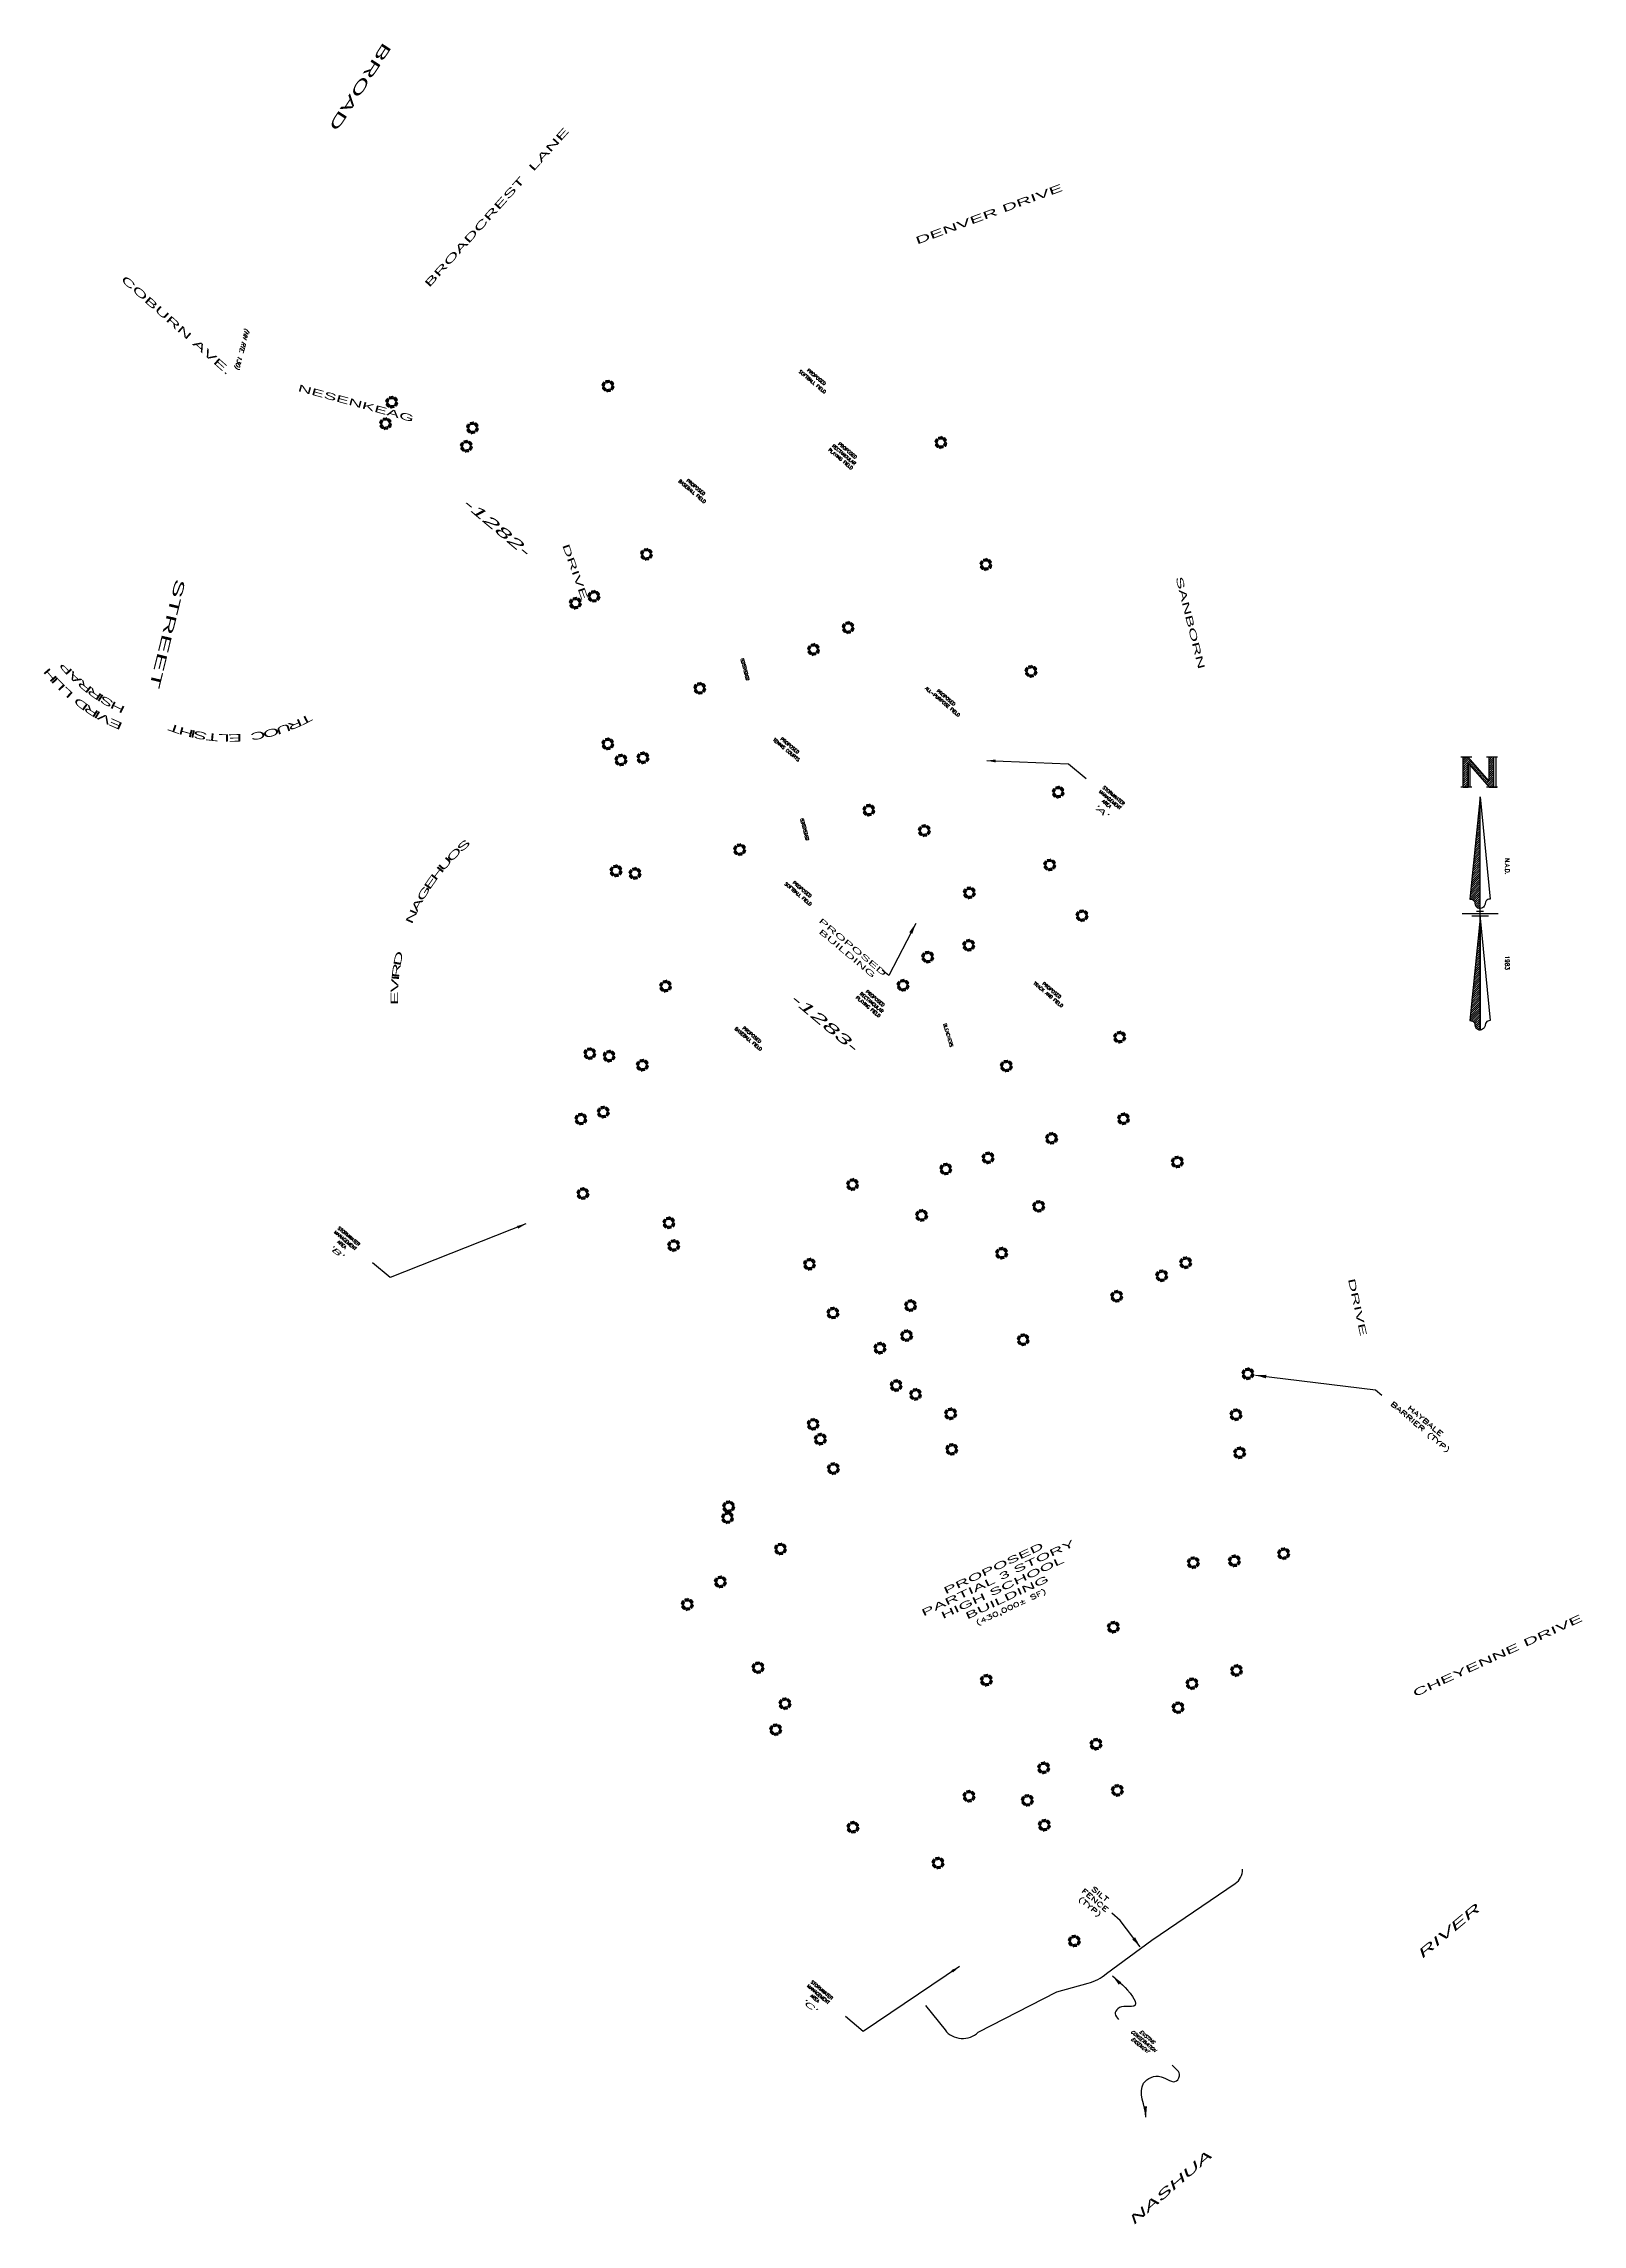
# Model space of a CAD drawing. Header units: feet. Extents: x 1024240 to 1026811, y 90306 to 93949.
import ezdxf
from ezdxf.enums import TextEntityAlignment as Align

# ---------------------------------------------------------------- set-up
doc = ezdxf.new("R2010")
doc.units = ezdxf.units.FT
doc.header["$MEASUREMENT"] = 0
for name, color, linetype in [('BALE', 6, 'Continuous'), ('BALE-T', 4, 'Continuous'), ('E6TIE-T', 3, 'Continuous'), ('E7SNT', 3, 'Continuous'), ('P1NAS', 4, 'Continuous'), ('P7BUT', 10, 'Continuous'), ('P7BUT-SF', 10, 'Continuous'), ('P7LIT', 3, 'Continuous'), ('P7MST', 10, 'Continuous'), ('P7SFT', 10, 'Continuous'), ('SILT', 4, 'Continuous')]:
    doc.layers.add(name, color=color, linetype=linetype)
doc.styles.add('100BS', font='swiss.ttf', dxfattribs={"width": 2, "oblique": 22, "height": 9})
doc.styles.add('100BT', font='swiss.ttf', dxfattribs={"width": 2, "height": 9})
doc.styles.add('120BT', font='swiss.ttf', dxfattribs={"width": 2, "height": 11.5})
doc.styles.add('140BT', font='swiss.ttf', dxfattribs={"width": 2, "height": 12.43})
doc.styles.add('175BS', font='swiss.ttf', dxfattribs={"width": 2, "oblique": 22, "height": 15})
doc.styles.add('200BS', font='swiss.ttf', dxfattribs={"width": 2, "oblique": 22, "height": 17})
doc.styles.add('200BT', font='swiss.ttf', dxfattribs={"width": 2, "height": 17})
doc.styles.add('60L', font='simplex.shx', dxfattribs={"height": 5.3})
doc.styles.add('60SL', font='simplex.shx', dxfattribs={"oblique": 22, "height": 5.3})
doc.styles.add('80', font='simplex.shx', dxfattribs={"width": 1.66, "height": 7.7})
doc.styles.add('80L', font='simplex.shx', dxfattribs={"height": 7})
doc.styles.add('80SL', font='simplex.shx', dxfattribs={"oblique": 22, "height": 7})
doc.dimstyles.get("Standard").update_dxf_attribs({"dimtxt": 0.18, "dimasz": 0.18, "dimexe": 0.18, "dimexo": 0.0625, "dimgap": 0.09, "dimtad": 0, "dimtih": 1, "dimtoh": 1, "dimdec": 4, "dimzin": 0, "dimdsep": 46, "dimtxsty": 'Standard', "dimcen": 0.09, "dimadec": 0, "dimazin": 0, "dimtfac": 1, "dimtdec": 4, "dimtofl": 0, "dimtmove": 0, "dimatfit": 3, "dimfxl": 1, "dimtolj": 1, "dimtzin": 0, "dimarcsym": 0})

# ---------------------------------------------------------------- blocks, each defined once
blk = doc.blocks.new('PAR-A')
at = {"layer": 'P1NAS'}
for p, q in [((-0.14, 2.61), (-0.32, 2.61)), ((-0.28, 2.11), (-0.28, 2.61)), ((-0.28, 2.61), (-0.18, 2.61)), ((-0.28, 2.522), (-0.193, 2.61)), ((-0.28, 2.557), (-0.228, 2.61)), ((-0.28, 2.593), (-0.263, 2.61)), ((-0.28, 2.487), (-0.18, 2.587)), ((-0.28, 2.451), (-0.164, 2.568)), ((0.15, 2.21), (-0.2, 2.61)), ((0.29, 2.61), (0.11, 2.61)), ((0.23, 2.61), (0.15, 2.61)), ((0.15, 2.21), (0.15, 2.61)), ((0.15, 2.563), (0.196, 2.61)), ((0.15, 2.599), (0.161, 2.61)), ((0.15, 2.528), (0.228, 2.606)), ((0.15, 2.492), (0.228, 2.571)), ((0.23, 2.11), (0.23, 2.61)), ((0.23, 2.608), (0.232, 2.61)), ((0.269, 2.11), (0.269, 2.61)), ((-0.28, 2.416), (-0.2, 2.496)), ((-0.28, 2.381), (-0.2, 2.461)), ((-0.28, 2.345), (-0.2, 2.425)), ((-0.28, 2.31), (-0.2, 2.39)), ((-0.28, 2.275), (-0.2, 2.355)), ((-0.28, 2.239), (-0.2, 2.319)), ((-0.28, 2.204), (-0.2, 2.284)), ((-0.28, 2.169), (-0.2, 2.249)), ((-0.28, 2.13), (-0.2, 2.21)), ((-0.2, 2.11), (-0.2, 2.51)), ((-0.2, 2.51), (0.15, 2.11)), ((-0.2, 2.51), (-0.2, 2.11)), ((-0.194, 2.503), (-0.147, 2.549)), ((-0.177, 2.484), (-0.131, 2.53)), ((-0.167, 2.11), (-0.167, 2.472)), ((-0.161, 2.465), (-0.114, 2.511)), ((-0.144, 2.446), (-0.098, 2.493)), ((-0.128, 2.427), (-0.081, 2.474)), ((-0.111, 2.408), (-0.065, 2.455)), ((-0.095, 2.39), (-0.048, 2.436)), ((-0.078, 2.371), (-0.032, 2.417)), ((-0.06, 2.35), (-0.014, 2.397)), ((-0.045, 2.333), (0.001, 2.379)), ((-0.029, 2.314), (0.018, 2.361)), ((-0.012, 2.295), (0.034, 2.342)), ((0.004, 2.276), (0.051, 2.323)), ((0.021, 2.258), (0.067, 2.304)), ((0.037, 2.239), (0.084, 2.285)), ((0.054, 2.22), (0.1, 2.266)), ((0.07, 2.201), (0.117, 2.248)), ((0.087, 2.182), (0.133, 2.229)), ((0.103, 2.163), (0.23, 2.29)), ((0.12, 2.145), (0.23, 2.254)), ((0.136, 2.126), (0.23, 2.219)), ((0.15, 2.457), (0.23, 2.537)), ((0.15, 2.422), (0.23, 2.502)), ((0.15, 2.386), (0.23, 2.466)), ((0.15, 2.351), (0.23, 2.431)), ((0.15, 2.316), (0.23, 2.396)), ((0.15, 2.28), (0.23, 2.36)), ((0.15, 2.245), (0.23, 2.325)), ((-0.14, 2.11), (-0.32, 2.11)), ((-0.28, 2.11), (-0.2, 2.11)), ((-0.268, 2.11), (-0.2, 2.178)), ((-0.233, 2.11), (-0.2, 2.142)), ((0, 1.95), (-0.17, 0.24)), ((-0.011, 1.837), (0, 1.848)), ((-0.007, 1.876), (0, 1.883)), ((-0.003, 1.915), (0, 1.919)), ((0, -1.95), (0, 1.95)), ((0, 1.95), (0.17, 0.24)), ((0.29, 2.11), (0.11, 2.11)), ((0.15, 2.11), (0.23, 2.11)), ((0.156, 2.11), (0.23, 2.184)), ((0.191, 2.11), (0.23, 2.148)), ((0.227, 2.11), (0.23, 2.113)), ((0.23, 2.11), (0.28, 2.11)), ((-0.054, 1.405), (0, 1.459)), ((-0.05, 1.444), (0, 1.494)), ((-0.046, 1.483), (0, 1.53)), ((-0.042, 1.523), (0, 1.565)), ((-0.039, 1.562), (0, 1.6)), ((-0.035, 1.601), (0, 1.636)), ((-0.031, 1.64), (0, 1.671)), ((-0.027, 1.68), (0, 1.706)), ((-0.023, 1.719), (0, 1.742)), ((-0.019, 1.758), (0, 1.777)), ((-0.015, 1.797), (0, 1.813)), ((-0.093, 1.012), (0, 1.105)), ((-0.089, 1.051), (0, 1.141)), ((-0.085, 1.091), (0, 1.176)), ((-0.082, 1.13), (0, 1.212)), ((-0.078, 1.169), (0, 1.247)), ((-0.074, 1.209), (0, 1.282)), ((-0.07, 1.248), (0, 1.318)), ((-0.066, 1.287), (0, 1.353)), ((-0.062, 1.326), (0, 1.388)), ((-0.058, 1.366), (0, 1.424)), ((-0.132, 0.62), (0, 0.752)), ((-0.128, 0.659), (0, 0.787)), ((-0.124, 0.698), (0, 0.823)), ((-0.121, 0.737), (0, 0.858)), ((-0.117, 0.777), (0, 0.893)), ((-0.113, 0.816), (0, 0.929)), ((-0.109, 0.855), (0, 0.964)), ((-0.105, 0.894), (0, 0.999)), ((-0.101, 0.934), (0, 1.035)), ((-0.097, 0.973), (0, 1.07)), ((-0.167, 0.266), (0, 0.434)), ((-0.163, 0.306), (0, 0.469)), ((-0.16, 0.345), (0, 0.504)), ((-0.159, 0.239), (0, 0.398)), ((-0.156, 0.384), (0, 0.54)), ((-0.152, 0.423), (0, 0.575)), ((-0.148, 0.463), (0, 0.61)), ((-0.144, 0.502), (0, 0.646)), ((-0.14, 0.541), (0, 0.681)), ((-0.136, 0.58), (0, 0.717)), ((-0.3, 0), (0.3, 0)), ((-0.131, 0.232), (0, 0.363)), ((-0.109, 0.219), (0, 0.328)), ((-0.093, 0.2), (0, 0.292)), ((-0.085, 0.172), (0, 0.257)), ((-0.081, 0.14), (0, 0.222)), ((-0.068, 0.118), (0, 0.186)), ((-0.06, 0.04), (0.06, 0.04)), ((-0.05, 0.101), (0, 0.151)), ((-0.027, 0.088), (0, 0.116)), ((0, 0.08), (0, 0.08)), ((0, -0.08), (-0.17, -1.79)), ((-0.14, -0.04), (0.14, -0.04)), ((-0.029, -0.373), (0, -0.344)), ((-0.025, -0.334), (0, -0.309)), ((-0.021, -0.295), (0, -0.273)), ((-0.017, -0.255), (0, -0.238)), ((-0.014, -0.216), (0, -0.203)), ((-0.01, -0.177), (0, -0.167)), ((-0.006, -0.138), (0, -0.132)), ((-0.002, -0.098), (0, -0.097)), ((0, -0.04), (0, -1.95)), ((0, -0.08), (0.17, -1.79)), ((-0.068, -0.766), (0, -0.698)), ((-0.064, -0.727), (0, -0.662)), ((-0.06, -0.687), (0, -0.627)), ((-0.056, -0.648), (0, -0.592)), ((-0.053, -0.609), (0, -0.556)), ((-0.049, -0.57), (0, -0.521)), ((-0.045, -0.53), (0, -0.486)), ((-0.041, -0.491), (0, -0.45)), ((-0.037, -0.452), (0, -0.415)), ((-0.033, -0.413), (0, -0.379)), ((-0.111, -1.198), (0, -1.087)), ((-0.107, -1.158), (0, -1.051)), ((-0.103, -1.119), (0, -1.016)), ((-0.099, -1.08), (0, -0.981)), ((-0.096, -1.041), (0, -0.945)), ((-0.092, -1.001), (0, -0.91)), ((-0.088, -0.962), (0, -0.874)), ((-0.084, -0.923), (0, -0.839)), ((-0.08, -0.884), (0, -0.804)), ((-0.076, -0.844), (0, -0.768)), ((-0.072, -0.805), (0, -0.733)), ((-0.15, -1.59), (0, -1.44)), ((-0.146, -1.551), (0, -1.405)), ((-0.142, -1.512), (0, -1.369)), ((-0.138, -1.472), (0, -1.334)), ((-0.135, -1.433), (0, -1.299)), ((-0.131, -1.394), (0, -1.263)), ((-0.127, -1.355), (0, -1.228)), ((-0.123, -1.315), (0, -1.193)), ((-0.119, -1.276), (0, -1.157)), ((-0.115, -1.237), (0, -1.122)), ((-0.17, -1.787), (0, -1.617)), ((-0.166, -1.747), (0, -1.582)), ((-0.162, -1.708), (0, -1.546)), ((-0.158, -1.669), (0, -1.511)), ((-0.154, -1.63), (0, -1.475)), ((-0.142, -1.794), (0, -1.652)), ((-0.117, -1.805), (0, -1.688)), ((-0.099, -1.822), (0, -1.723)), ((-0.087, -1.845), (0, -1.758)), ((-0.084, -1.878), (0, -1.794)), ((-0.074, -1.904), (0, -1.829)), ((-0.058, -1.923), (0, -1.864)), ((-0.037, -1.937), (0, -1.9)), ((-0.012, -1.947), (0, -1.935))]:
    blk.add_line(p, q, dxfattribs=at)
for points in [[(-0.17, 0.24, -0.093518), (-0.128, 0.231, -0.116423), (-0.1, 0.21, -0.187274), (-0.085, 0.166, 0.176917), (-0.07, 0.12, 0.09767), (-0.041, 0.095, 0.083681), (0, 0.08)], [(0.17, 0.24, 0.093518), (0.128, 0.231, 0.116423), (0.1, 0.21, 0.187274), (0.085, 0.166, -0.176917), (0.07, 0.12, -0.09767), (0.041, 0.095, -0.083681), (0, 0.08)], [(-0.17, -1.79, -0.093518), (-0.128, -1.799, -0.116423), (-0.1, -1.82, -0.187274), (-0.085, -1.864, 0.176917), (-0.07, -1.91, 0.09767), (-0.041, -1.935, 0.083681), (0, -1.95)], [(0.17, -1.79, 0.093518), (0.128, -1.799, 0.116423), (0.1, -1.82, 0.187274), (0.085, -1.864, -0.176917), (0.07, -1.91, -0.09767), (0.041, -1.935, -0.083681), (0, -1.95)]]:
    blk.add_lwpolyline(points, format="xyb", dxfattribs=at)
blk = doc.blocks.new('BALE-CB')
for p, q in [((-0.116, 0.025), (-0.124, 0.013)), ((-0.114, -0.043), (-0.124, 0.013)), ((-0.116, 0.025), (-0.09, 0.029)), ((-0.08, -0.016), (-0.116, 0.009)), ((-0.099, 0.004), (-0.087, 0.022)), ((-0.095, 0.077), (-0.096, 0.063)), ((-0.096, 0.063), (-0.079, 0.043)), ((-0.095, 0.077), (-0.051, 0.114)), ((-0.091, 0.07), (-0.064, 0.062)), ((-0.079, 0.021), (-0.09, 0.029)), ((-0.079, 0.043), (-0.065, 0.042)), ((-0.069, -0.035), (-0.079, 0.021)), ((-0.075, 0.074), (-0.074, 0.085)), ((-0.065, 0.042), (-0.021, 0.079)), ((-0.054, 0.062), (-0.05, 0.105)), ((-0.037, 0.113), (-0.051, 0.114)), ((-0.046, 0.088), (-0.024, 0.086)), ((-0.037, 0.113), (-0.02, 0.093)), ((-0.021, 0.079), (-0.02, 0.093)), ((0.007, 0.115), (-0.002, 0.09)), ((-0.002, 0.09), (0.004, 0.077)), ((0.004, 0.077), (0.058, 0.058)), ((0.02, 0.121), (0.007, 0.115)), ((0.015, 0.114), (0.022, 0.087)), ((0.02, 0.121), (0.073, 0.101)), ((0.026, 0.078), (0.066, 0.096)), ((0.027, 0.102), (0.037, 0.106)), ((0.053, 0.084), (0.063, 0.064)), ((0.058, 0.058), (0.07, 0.064)), ((0.077, 0.047), (0.069, 0.035)), ((0.069, 0.035), (0.079, -0.021)), ((0.079, 0.088), (0.07, 0.064)), ((0.079, 0.088), (0.073, 0.101)), ((0.103, 0.051), (0.077, 0.047)), ((0.08, 0.016), (0.116, -0.009)), ((0.107, 0.044), (0.086, 0.024)), ((0.101, 0.028), (0.111, 0.021)), ((0.114, 0.043), (0.103, 0.051)), ((0.114, 0.043), (0.124, -0.013)), ((-0.114, -0.043), (-0.103, -0.051)), ((-0.101, -0.028), (-0.111, -0.021)), ((-0.107, -0.044), (-0.086, -0.024)), ((-0.103, -0.051), (-0.077, -0.047)), ((-0.079, -0.088), (-0.07, -0.064)), ((-0.079, -0.088), (-0.073, -0.101)), ((-0.077, -0.047), (-0.069, -0.035)), ((-0.02, -0.121), (-0.073, -0.101)), ((-0.058, -0.058), (-0.07, -0.064)), ((-0.026, -0.078), (-0.066, -0.096)), ((-0.053, -0.084), (-0.063, -0.064)), ((-0.004, -0.077), (-0.058, -0.058)), ((-0.027, -0.102), (-0.037, -0.106)), ((-0.015, -0.114), (-0.022, -0.087)), ((-0.02, -0.121), (-0.007, -0.115)), ((-0.007, -0.115), (0.002, -0.09)), ((0.002, -0.09), (-0.004, -0.077)), ((0.021, -0.079), (0.02, -0.093)), ((0.037, -0.113), (0.02, -0.093)), ((0.065, -0.042), (0.021, -0.079)), ((0.046, -0.088), (0.024, -0.086)), ((0.037, -0.113), (0.051, -0.114)), ((0.054, -0.062), (0.05, -0.105)), ((0.095, -0.077), (0.051, -0.114)), ((0.091, -0.07), (0.064, -0.062)), ((0.079, -0.043), (0.065, -0.042)), ((0.075, -0.074), (0.074, -0.085)), ((0.079, -0.021), (0.09, -0.029)), ((0.096, -0.063), (0.079, -0.043)), ((0.099, -0.004), (0.087, -0.022)), ((0.116, -0.025), (0.09, -0.029)), ((0.095, -0.077), (0.096, -0.063)), ((0.116, -0.025), (0.124, -0.013))]:
    blk.add_line(p, q)
blk = doc.blocks.new('BALE')
at = {"color": 0, "linetype": 'ByBlock', "lineweight": 0}
for points in [[(-0.014, 0.004), (-0.014, 0.025), (-0.004, 0.035), (0.057, 0.035), (0.067, 0.025), (0.067, -0.006), (0.057, -0.016), (-0.004, -0.016), (-0.014, -0.006), (-0.014, 0.004), (-0.014, 0.004)], [(-0.004, 0.025), (0.017, 0.004)], [(0.017, 0.014), (0.027, 0.025)], [(0.027, -0.006), (0.057, 0.025)], [(0.047, 0.004), (0.057, -0.006)]]:
    blk.add_lwpolyline(points, dxfattribs=at)

msp = doc.modelspace()

# ---------------------------------------------------------------- linework, layer by layer
at = {"layer": 'SILT', "flags": 128}
msp.add_lwpolyline([(1025713.4, 90671.9), (1025746.1, 90630.9, 0.440806), (1025801.7, 90627.1), (1025933, 90694.7), (1025985.2, 90709, 0.111507), (1026015.9, 90725.3), (1026091.7, 90780.8), (1026231, 90875.4, 0.260789), (1026243, 90899.4, 1.854394)], format="xyb", dxfattribs=at)

# ---------------------------------------------------------------- block references
at = {"xscale": 100, "yscale": 100, "zscale": 100}
msp.add_blockref('PAR-A', (1026640.2, 92496.2), dxfattribs=at)
at = {"layer": 'BALE'}
for name, p, xscale, yscale, zscale, rotation in [('BALE-CB', (1025183, 93377.3), 80, 80, 80, 270), ('BALE-CB', (1024821.5, 93350.3), 80, 80, 80, 270), ('BALE-CB', (1024811.1, 93314.5), 80, 80, 80, 270), ('BALE-CB', (1024956.4, 93307.4), 80, 80, 80, 270), ('BALE-CB', (1024946.2, 93276.7), 80, 80, 80, 270), ('BALE-CB', (1025739.1, 93282.9), 80, 80, 80, 270), ('BALE-CB', (1025247.2, 93096.2), 80, 80, 80, 270), ('BALE-CB', (1025814.3, 93079.1), 80, 80, 80, 270), ('BALE-CB', (1025128.5, 93014.6), 80, 80, 80, 270), ('BALE-CB', (1025159.3, 93025.9), 80, 80, 80, 270), ('BALE-CB', (1025584.2, 92973.8), 80, 80, 80, 270), ('BALE-CB', (1025526.3, 92937.1), 80, 80, 80, 270), ('BALE', (1025406.5, 92919.9), 101.6004369872686, 101.6004369872686, 101.6004369872686, 284.8264060785864), ('BALE', (1025409.3, 92910.9), 101.6004369872686, 101.6004369872686, 101.6004369872686, 284.8264060785864), ('BALE', (1025411.4, 92901.5), 101.6004369872686, 101.6004369872686, 101.6004369872686, 284.8264060785864), ('BALE-CB', (1025889.8, 92900.5), 80, 80, 80, 270), ('BALE-CB', (1025336.3, 92872.2), 80, 80, 80, 270), ('BALE', (1025413.7, 92892.4), 101.6004369872686, 101.6004369872686, 101.6004369872686, 284.8264060785864), ('BALE-CB', (1025182.6, 92779.4), 80, 80, 80, 270), ('BALE-CB', (1025204.6, 92752.5), 80, 80, 80, 270), ('BALE-CB', (1025241.3, 92756.2), 80, 80, 80, 270), ('BALE-CB', (1025935.2, 92698.8), 80, 80, 80, 270), ('BALE', (1025506.2, 92652.7), 101.6004369872686, 101.6004369872686, 101.6004369872686, 284.8264060785864), ('BALE', (1025509, 92643.7), 101.6004369872686, 101.6004369872686, 101.6004369872686, 284.8264060785864), ('BALE-CB', (1025618.8, 92668.8), 80, 80, 80, 270), ('BALE-CB', (1025402.9, 92602.7), 80, 80, 80, 270), ('BALE', (1025511.1, 92634.3), 101.6004369872686, 101.6004369872686, 101.6004369872686, 284.8264060785864), ('BALE', (1025513.4, 92625.2), 101.6004369872686, 101.6004369872686, 101.6004369872686, 284.8264060785864), ('BALE-CB', (1025711.5, 92634.6), 80, 80, 80, 270), ('BALE-CB', (1025196.2, 92567.3), 80, 80, 80, 270), ('BALE-CB', (1025921, 92577.2), 80, 80, 80, 270), ('BALE-CB', (1025227.9, 92562.9), 80, 80, 80, 270), ('BALE-CB', (1025786.9, 92530.7), 80, 80, 80, 270), ('BALE-CB', (1025975.1, 92492.5), 80, 80, 80, 270), ('BALE-CB', (1025717.2, 92423.3), 80, 80, 80, 270), ('BALE-CB', (1025785.8, 92443.1), 80, 80, 80, 270), ('BALE-CB', (1025279, 92374.7), 80, 80, 80, 270), ('BALE-CB', (1025676, 92376.2), 80, 80, 80, 270), ('BALE-CB', (1026037.9, 92289.5), 80, 80, 80, 270), ('BALE-CB', (1025152.5, 92262), 80, 80, 80, 270), ('BALE-CB', (1025184.8, 92257.8), 80, 80, 80, 270), ('BALE-CB', (1025240.4, 92242.7), 80, 80, 80, 270), ('BALE-CB', (1025848.7, 92241.3), 80, 80, 80, 270), ('BALE-CB', (1025175, 92164.3), 80, 80, 80, 270), ('BALE-CB', (1025137.5, 92152.7), 80, 80, 80, 270), ('BALE-CB', (1026044.4, 92153.1), 80, 80, 80, 270), ('BALE-CB', (1025924.1, 92120.5), 80, 80, 80, 270), ('BALE-CB', (1025747.4, 92069.2), 80, 80, 80, 270), ('BALE-CB', (1025818, 92087.9), 80, 80, 80, 270), ('BALE-CB', (1026134.3, 92081), 80, 80, 80, 270), ('BALE-CB', (1025140.9, 92028.2), 80, 80, 80, 270), ('BALE-CB', (1025591.5, 92043.3), 80, 80, 80, 270), ('BALE-CB', (1025706.9, 91991.7), 80, 80, 80, 270), ('BALE-CB', (1025902.7, 92006.9), 80, 80, 80, 270), ('BALE-CB', (1025284.6, 91979.3), 80, 80, 80, 270), ('BALE-CB', (1025292.7, 91941.4), 80, 80, 80, 270), ('BALE-CB', (1025519.6, 91910.2), 80, 80, 80, 270), ('BALE-CB', (1025840.7, 91928.6), 80, 80, 80, 270), ('BALE-CB', (1026148.2, 91912.6), 80, 80, 80, 270), ('BALE-CB', (1026108.3, 91890.9), 80, 80, 80, 270), ('BALE-CB', (1025688.4, 91841.1), 80, 80, 80, 270), ('BALE-CB', (1026033.1, 91856.7), 80, 80, 80, 270), ('BALE-CB', (1025558.8, 91828.6), 80, 80, 80, 270), ('BALE-CB', (1025637.4, 91770), 80, 80, 80, 270), ('BALE-CB', (1025681.8, 91790.8), 80, 80, 80, 270), ('BALE-CB', (1025876.7, 91784), 80, 80, 80, 270), ('BALE-CB', (1026252.2, 91727.1), 80, 80, 80, 270), ('BALE-CB', (1025664.4, 91707.5), 80, 80, 80, 270), ('BALE-CB', (1025696.8, 91692.7), 80, 80, 80, 270), ('BALE-CB', (1025755.5, 91660.3), 80, 80, 80, 270), ('BALE-CB', (1026232.2, 91658.7), 80, 80, 80, 270), ('BALE-CB', (1025525.7, 91642.8), 80, 80, 80, 270), ('BALE-CB', (1025537.7, 91617.9), 80, 80, 80, 270), ('BALE-CB', (1025757.4, 91600.9), 80, 80, 80, 270), ('BALE-CB', (1026238.3, 91595.1), 80, 80, 80, 270), ('BALE-CB', (1025559.6, 91568.8), 80, 80, 80, 270), ('BALE-CB', (1025382.6, 91486.7), 80, 80, 80, 270), ('BALE-CB', (1025384.4, 91505.2), 80, 80, 80, 270), ('BALE-CB', (1025471.1, 91434.5), 80, 80, 80, 270), ('BALE-CB', (1026161, 91411.7), 80, 80, 80, 270), ('BALE-CB', (1026229.6, 91414.6), 80, 80, 80, 270), ('BALE-CB', (1026312, 91426.6), 80, 80, 80, 270), ('BALE-CB', (1025370.8, 91379.5), 80, 80, 80, 270), ('BALE-CB', (1025315.5, 91341.8), 80, 80, 80, 270), ('BALE-CB', (1026027.5, 91303.8), 80, 80, 80, 270), ('BALE-CB', (1025433.7, 91236.2), 80, 80, 80, 270), ('BALE-CB', (1025815.2, 91215.3), 80, 80, 80, 270), ('BALE-CB', (1026233.2, 91231.5), 80, 80, 80, 270), ('BALE-CB', (1026158.9, 91209.5), 80, 80, 80, 270), ('BALE-CB', (1025478.6, 91176.1), 80, 80, 80, 270), ('BALE-CB', (1026135.6, 91169.3), 80, 80, 80, 270), ('BALE-CB', (1025463.2, 91132.6), 80, 80, 80, 270), ('BALE-CB', (1025998.5, 91108.4), 80, 80, 80, 270), ('BALE-CB', (1025910.9, 91068.8), 80, 80, 80, 270), ('BALE-CB', (1025786.2, 91021.4), 80, 80, 80, 270), ('BALE-CB', (1025883.8, 91014.5), 80, 80, 80, 270), ('BALE-CB', (1026034.1, 91031.1), 80, 80, 80, 270), ('BALE-CB', (1025592.2, 90969.6), 80, 80, 80, 270), ('BALE-CB', (1025912.2, 90973.1), 80, 80, 80, 270), ('BALE-CB', (1025734.4, 90909.8), 80, 80, 80, 270), ('BALE-CB', (1025962.1, 90779.6), 80, 80, 80, 270)]:
    msp.add_blockref(name, p, dxfattribs=dict(at, xscale=xscale, yscale=yscale, zscale=zscale, rotation=rotation))

# ---------------------------------------------------------------- texts
at = {"layer": 'BALE-T', "style": '80', "width": 1.66}
for s, p in [('BARRIER (TYP)', (1026537.8, 91635.4)), ('HAYBALE', (1026546.3, 91645.5)), ('FENCE', (1025994.2, 90844.8)), ('SILT', (1026002.7, 90854.9)), ('(TYP)', (1025985.7, 90833.8))]:
    msp.add_text(s, height=7.7, rotation=320, dxfattribs=at).set_placement(p, align=Align.CENTER)
at = {"layer": 'E6TIE-T', "style": '60SL', "oblique": 22}
for s, p in [('EASEMENT', (1026070.3, 90603.5)), ('CONSERVATION', (1026076.1, 90610.4)), ('EXISTING', (1026082, 90617.4))]:
    msp.add_text(s, height=5.3, rotation=320, dxfattribs=at).set_placement(p, align=Align.CENTER)
at = {"layer": 'E7SNT', "width": 2}
for s, height, rotation, style, p in [('BROAD', 17, 236.9206, '200BT', (1024807.8, 93952.6)), ('BROADCREST  LANE', 12.43, 48.0855, '140BT', (1024884.2, 93541.1)), ('DENVER DRIVE', 12.43, 20.248, '140BT', (1025699.5, 93613.6)), ('COBURN AVE.', 12.43, 318.329, '140BT', (1024368, 93553.7)), ('NESENKEAG', 11.5, 344.8462, '120BT', (1024663.8, 93369.1)), ('DRIVE', 11.5, 289.5747, '120BT', (1025106.3, 93111.2)), ('STREET', 17, 256.2931, '200BT', (1024460.6, 93056.3)), ('SANBORN', 11.5, 283.9659, '120BT', (1026131.3, 93057.5)), ('DRIVE', 11.5, 282.2486, '120BT', (1026419.4, 91885.2)), ('CHEYENNE DRIVE', 12.43, 24.418, '140BT', (1026531.4, 91186.9))]:
    msp.add_text(s, height=height, rotation=rotation, dxfattribs=dict(at, style=style)).set_placement(p)
at = {"layer": 'E7SNT', "color": 4, "style": '80SL', "oblique": 22}
msp.add_text('(NH RTE. 130)', height=7, rotation=255.4938, dxfattribs=at).set_placement((1024577, 93473.9))
at = {"layer": 'E7SNT', "style": '200BT', "width": 2}
for s, rotation, p in [('H', 130.024, (1024255.5, 92898.4)), ('P', 131.8196, (1024281.6, 92909.5)), ('A', 136.3344, (1024296.4, 92894.3)), ('I', 132.3179, (1024263.2, 92889.5)), ('L', 134.3816, (1024270.5, 92881.8)), ('L', 137.8276, (1024283.3, 92869.5)), ('R', 140.8491, (1024312.3, 92880.2)), ('R', 145.1126, (1024328.3, 92868.1)), ('D', 143.5477, (1024306, 92850.9)), ('R', 147.4543, (1024322.5, 92839.5)), ('I', 149.7482, (1024332.6, 92833.4)), ('I', 147.6162, (1024338.1, 92861.6)), ('S', 150.1197, (1024348.2, 92855.5)), ('H', 154.3832, (1024366, 92846.2)), ('V', 152.2723, (1024343.9, 92827.1)), ('E', 156.294, (1024362.5, 92818.2)), ('T', 160.513, (1024460.3, 92810.9)), ('H', 164.7585, (1024479.5, 92804.9)), ('I', 167.2516, (1024490.9, 92802.1)), ('S', 169.7446, (1024502.5, 92799.7)), ('T', 173.9902, (1024522.3, 92796.9)), ('L', 177.9855, (1024541.2, 92795.6)), ('E', 181.8557, (1024559.5, 92795.6)), ('C', 189.8035, (1024596.8, 92799.4)), ('O', 194.4244, (1024618.2, 92804)), ('U', 198.9201, (1024638.5, 92810.1)), ('R', 203.1657, (1024657.2, 92817.3)), ('T', 207.4113, (1024675.4, 92825.8)), ('S', 41.143, (1024945.5, 92604.9)), ('H', 51.9601, (1024902.5, 92559.5)), ('U', 48.4907, (1024915.3, 92574.9)), ('O', 44.8169, (1024929.9, 92590.4)), ('G', 58.7965, (1024880, 92527)), ('E', 55.3272, (1024890.9, 92543.8)), ('N', 66.2464, (1024860.2, 92488.8)), ('A', 62.5726, (1024869.3, 92507.9)), ('D', 78.7911, (1024838.4, 92419.7)), ('I', 84.2976, (1024833.7, 92388.2)), ('R', 82.2604, (1024835.1, 92399.9)), ('V', 86.5393, (1024832.7, 92375.3)), ('E', 90.1109, (1024832.1, 92354.6))]:
    msp.add_text(s, height=12.4, rotation=rotation, dxfattribs=at).set_placement(p, align=Align.CENTER)
at = {"layer": 'E7SNT', "style": '175BS', "oblique": 22, "width": 2}
for s, rotation, p in [('RIVER', 39.8605, (1026542.5, 90748.7)), ('NASHUA', 40.9906, (1026060.8, 90303.9))]:
    msp.add_text(s, height=15, rotation=rotation, dxfattribs=at).set_placement(p)
at = {"layer": 'P1NAS', "style": '80L'}
for s, p in [('N.A.D.', (1026682.1, 92588.6)), ('1983', (1026682.1, 92425.7))]:
    msp.add_text(s, height=7, rotation=270, dxfattribs=at).set_placement(p)
at = {"layer": 'P7BUT', "width": 2}
for s, height, rotation, style, p in [('PROPOSED', 9, 320, '100BT', (1025588.8, 92436.6)), ('BUILDING', 9, 320, '100BT', (1025579.8, 92425.9)), ('PARTIAL 3 STORY', 11.5, 25, '120BT', (1025837, 91380.9)), ('HIGH SCHOOL', 11.5, 25, '120BT', (1025844.5, 91364.8)), ('PROPOSED', 11.5, 25, '120BT', (1025829.5, 91397.1)), ('BUILDING', 11.5, 25, '120BT', (1025852.1, 91348.6))]:
    msp.add_text(s, height=height, rotation=rotation, dxfattribs=dict(at, style=style)).set_placement(p, align=Align.CENTER)
at = {"layer": 'P7BUT-SF', "style": '80', "width": 1.66}
msp.add_text('(430,000%%P SF)', height=7.7, rotation=25, dxfattribs=at).set_placement((1025858.1, 91334), align=Align.CENTER)
at = {"layer": 'P7LIT', "style": '200BS', "oblique": 22, "width": 2}
for s, p in [('-1282-', (1024990.8, 93136)), ('-1283-', (1025538.5, 92308.2))]:
    msp.add_text(s, height=17, rotation=320, dxfattribs=at).set_placement(p, align=Align.CENTER)
at = {"layer": 'P7MST', "color": 3, "style": '60L'}
for s, p in [('MANAGEMENT', (1026020.4, 92684.1)), ('AREA', (1026014.5, 92677.2)), ('STORMWATER', (1026026.2, 92691.1)), ('MANAGEMENT', (1024742.4, 91947.9)), ('STORMWATER', (1024748.2, 91954.9)), ('AREA', (1024736.5, 91941)), ('MANAGEMENT', (1025532.7, 90688.5)), ('AREA', (1025526.9, 90681.6)), ('STORMWATER', (1025538.6, 90695.5))]:
    msp.add_text(s, height=5.3, rotation=320, dxfattribs=at).set_placement(p, align=Align.CENTER)
at = {"layer": 'P7MST', "color": 3, "style": '100BS', "oblique": 22, "width": 2}
for s, p in [("'A'", (1026003.9, 92664.5)), ("'B'", (1024725.9, 91928.3)), ("'C'", (1025516.3, 90668.9))]:
    msp.add_text(s, height=9, rotation=320, dxfattribs=at).set_placement(p, align=Align.CENTER)
at = {"layer": 'P7SFT', "style": '60L'}
for s, rotation, p in [('SOFTBALL FIELD', 320, (1025522.9, 93382.4)), ('PROPOSED', 320, (1025529.5, 93390.3)), ('PLAYING FIELD', 320, (1025569.9, 93253.5)), ('RECTANGULAR', 320, (1025575.7, 93260.5)), ('PROPOSED', 320, (1025581.5, 93267.4)), ('BASEBALL FIELD', 320, (1025322, 93199.2)), ('PROPOSED', 320, (1025327.9, 93206.2)), ('ALL-PURPOSE FIELD', 320, (1025740.3, 92848)), ('PROPOSED', 320, (1025746.1, 92854.9)), ('TENNIS COURTS', 320, (1025479.2, 92767.7)), ('PROPOSED', 320, (1025485, 92774.7)), ('SOFTBALL FIELD', 320, (1025499, 92526.6)), ('PROPOSED', 320, (1025505.6, 92534.4)), ('PLAYING FIELD', 320, (1025616, 92338.4)), ('RECTANGULAR', 320, (1025621.8, 92345.3)), ('PROPOSED', 320, (1025627.7, 92352.3)), ('TRACK AND FIELD', 320, (1025916.9, 92358.7)), ('PROPOSED', 320, (1025922.8, 92365.7)), ('BASEBALL FIELD', 320, (1025415.8, 92284.5)), ('PROPOSED', 320, (1025421.7, 92291.5)), ('BLEACHERS', 286.7633, (1025748.9, 92292.1))]:
    msp.add_text(s, height=5.3, rotation=rotation, dxfattribs=at).set_placement(p, align=Align.CENTER)

# ---------------------------------------------------------------- leaders
at = {"layer": 'BALE-T'}
for points in [[(1026264.9, 91724.7), (1026465.7, 91700.1), (1026476.2, 91691.3)], [(1026072.2, 90769.7), (1026038.9, 90813.9), (1026024.8, 90825.8)]]:
    msp.add_leader(points, dimstyle='Standard', override={"dimscale": 100, "dimexo": 0.0625, "dimdec": 4, "dimaunit": 0}, dxfattribs=at)
at = {"layer": 'E6TIE-T', "path_type": 1}
for points in [[(1026026.1, 90721.4), (1026059.3, 90686.9), (1026063.9, 90672.5), (1026048.7, 90670.2), (1026034.9, 90666.3), (1026030.3, 90658.1), (1026035.9, 90648.2)], [(1026081.9, 90485.5), (1026078, 90542), (1026107.2, 90552.9), (1026132.8, 90545.7), (1026137.9, 90557.3), (1026125.8, 90572)]]:
    msp.add_leader(points, dimstyle='Standard', override={"dimscale": 100, "dimexo": 0.0625, "dimdec": 4, "dimaunit": 0}, dxfattribs=at)
at = {"layer": 'P7BUT'}
msp.add_leader([(1025697.1, 92479.4), (1025652.1, 92392.3), (1025641, 92401.6)], dimstyle='Standard', override={"dimscale": 100, "dimexo": 0.0625, "dimdec": 4, "dimaunit": 0}, dxfattribs=at)
at = {"layer": 'P7MST', "color": 3}
for points in [[(1025815.8, 92751.5), (1025952.3, 92746.1), (1025981.7, 92721.5)], [(1025045.7, 91977.4), (1024818.8, 91887.9), (1024789.4, 91912.5)], [(1025770.4, 90737.2), (1025609.1, 90628.5), (1025579.7, 90653.2)]]:
    msp.add_leader(points, dimstyle='Standard', override={"dimscale": 100, "dimasz": 0.15, "dimexo": 0.0625, "dimdec": 4, "dimaunit": 0}, dxfattribs=at)

doc.saveas('drawing.dxf')
